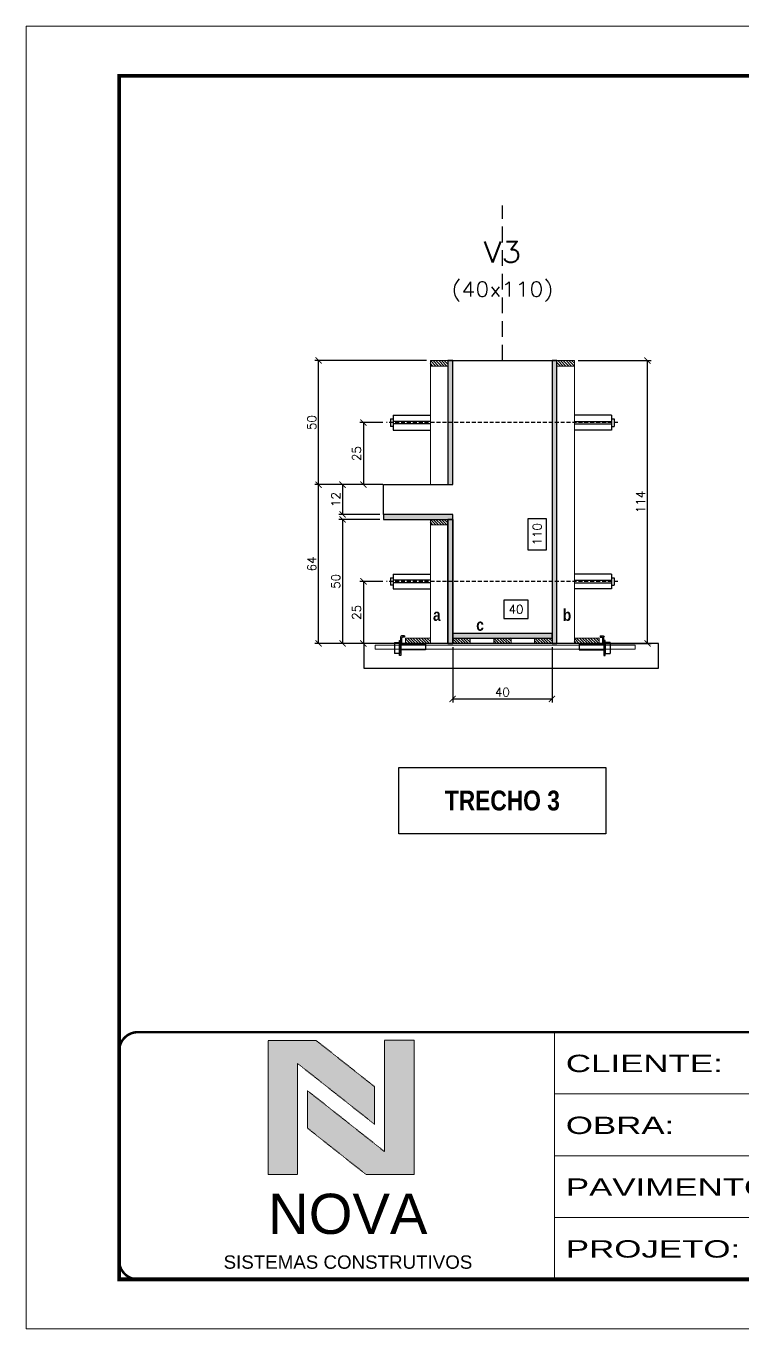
# Model space of a CAD drawing. Extents: x 0 to 6325, y 10169 to 19307.
# Drawn here: x 0 to 577, y 14763 to 15813 of the extents above; entities that cross this region are included whole.
import ezdxf
from ezdxf.enums import TextEntityAlignment as Align

# ---------------------------------------------------------------- set-up
doc = ezdxf.new("R2010")
doc.units = 0
for name, pattern in [('CONTINUO', [0]), ('DASHED', [0.75, 0.5, -0.25]), ('HIDDEN', [9.525, 6.35, -3.175])]:
    doc.linetypes.add(name, pattern=pattern)
for name, color, linetype in [('1', 1, 'Continuous'), ('barrote', 251, 'Continuous'), ('COTA', 241, 'Continuous'), ('Cota Seção (2x)', 4, 'Continuous'), ('detalhes', 4, 'Continuous'), ('Hachura', 253, 'Continuous'), ('NOMENCLATURA', 7, 'Continuous'), ('Painéis', 200, 'Continuous'), ('presilha', 1, 'Continuous'), ('TENSOR', 3, 'Continuous'), ('Texto de Titulo', 7, 'Continuous'), ('Texto Qtd Sarr', 242, 'Continuous')]:
    doc.layers.add(name, color=color, linetype=linetype)
for name, color, linetype, lineweight in [('CARIMBO-LEGENDA', 75, 'Continuous', 15), ('CONCRETO', 251, 'Continuous', 25), ('Folhas', 255, 'Continuous', 9), ('Madeira', 126, 'Continuous', 18), ('SARRAFO DE PRESSAO', 251, 'DASHED', 9), ('SCO-___-LAJ', 2, 'Continuous', 0), ('Texto Seção', 7, 'Continuous', 15)]:
    doc.layers.add(name, color=color, linetype=linetype, lineweight=lineweight)
doc.styles.add('arial', font='arial.ttf')
doc.styles.add('ROMANC', font='techb___.ttf', dxfattribs={"height": 2.5})
doc.styles.add('Romans', font='romans.shx')
doc.styles.add('TECNICA', font='techb___.ttf', dxfattribs={"height": 10})
doc.styles.add('Tecnologia', font='')
doc.styles.get('Tecnologia').set_extended_font_data('Forgotten Futurist')
doc.dimstyles.new('Cota Seção (2x)', dxfattribs={"dimtxt": 7, "dimasz": 5, "dimexe": 3, "dimexo": 3, "dimgap": 2, "dimtad": 3, "dimdec": 1, "dimlfac": 0.5, "dimzin": 12, "dimdsep": 46, "dimtxsty": 'Romans', "dimblk": 'ARCHTICK', "dimcen": 0, "dimclrd": 4, "dimclre": 4, "dimclrt": 1, "dimadec": 1, "dimazin": 3, "dimtfac": 1, "dimtdec": 1, "dimtmove": 0, "dimatfit": 3, "dimldrblk": 'OBLIQUE', "dimfxl": 1, "dimtolj": 1, "dimtzin": 12, "dimarcsym": 0})
doc.dimstyles.new('Cota Seção interna', dxfattribs={"dimtxt": 7, "dimasz": 6, "dimexe": 0.18, "dimexo": 2, "dimgap": -4, "dimtad": 3, "dimdec": 1, "dimlfac": 0.5, "dimzin": 12, "dimdsep": 46, "dimtxsty": 'Romans', "dimblk": 'ARCHTICK', "dimcen": 0.09, "dimse1": 1, "dimse2": 1, "dimsd1": 1, "dimsd2": 1, "dimclrd": 180, "dimclre": 5, "dimclrt": 1, "dimadec": 0, "dimazin": 3, "dimtfac": 1, "dimtdec": 1, "dimtofl": 0, "dimtmove": 0, "dimatfit": 3, "dimldrblk": 'ARCHTICK', "dimfxl": 1, "dimtolj": 1, "dimtzin": 0, "dimarcsym": 0})
pattern_1 = [(315, (23342.2169, 7085.6364), (1.12253202, 1.12253202), [])]

# ---------------------------------------------------------------- blocks, each defined once
blk = doc.blocks.new('A$C64660E27')
at = {"layer": 'COTA', "true_color": 0x1a1a1a}
h = blk.add_hatch(color=250, dxfattribs=at)
h.dxf.hatch_style = 1
h.paths.add_polyline_path([(185.4, -11.6), (142.4, -11.6), (142.4, -131.6), (168.8, -131.6), (168.8, -32.2), (237.7, -86.7), (237.7, -53)])
at = {"layer": 'COTA'}
h = blk.add_hatch(color=20, dxfattribs=at)
h.dxf.hatch_style = 1
h.paths.add_polyline_path([(273, -11.4), (246.6, -11.4), (246.6, -111.1), (177.7, -56.6), (177.7, -90.2), (230, -131.6), (273, -131.6)])
for p, q in [((142.4, -131.6), (142.4, -11.6)), ((142.4, -11.6), (185.4, -11.6)), ((185.4, -11.6), (237.7, -53)), ((273, -11.4), (246.6, -11.4)), ((246.6, -111.1), (246.6, -11.4)), ((273, -11.4), (273, -131.6)), ((168.8, -32.2), (237.7, -86.7)), ((168.8, -131.6), (168.8, -32.2)), ((246.6, -111.1), (177.7, -56.6)), ((177.7, -90.2), (177.7, -56.6)), ((237.7, -86.7), (237.7, -53)), ((230, -131.6), (177.7, -90.2)), ((142.4, -131.6), (168.8, -131.6)), ((273, -131.6), (230, -131.6))]:
    blk.add_line(p, q)
at = {"layer": 'CARIMBO-LEGENDA', "color": 7, "linetype": 'Continuous', "ltscale": 100, "style": 'arial'}
blk.add_text('NOVA', height=36, dxfattribs=at).set_placement((142.4, -184.8))
at = {"layer": 'CARIMBO-LEGENDA', "color": 7, "linetype": 'Continuous', "style": 'arial'}
blk.add_text('SISTEMAS CONSTRUTIVOS', height=12, dxfattribs=at).set_placement((102.5, -216))
blk = doc.blocks.new('9999999999')
at = {"color": 30, "linetype": 'CONTINUO'}
for p, q in [((98564.6, 34230.2), (98564.6, 34429.4)), ((98564.6, 34379.6), (99584, 34379.6)), ((98564.6, 34329.8), (99488, 34329.8)), ((98564.6, 34280), (99488, 34280))]:
    blk.add_line(p, q, dxfattribs=at)
at = {"color": 30, "linetype": 'CONTINUO', "const_width": 2}
blk.add_lwpolyline([(99584, 34230.2), (99584, 34414.4, 0.414214), (99569, 34429.4), (98229, 34429.4, 0.414214), (98214, 34414.4), (98214, 34245.2, 0.414214), (98229, 34230.2), (99584, 34230.2)], format="xyb", dxfattribs=at)
at = {"layer": 'Folhas'}
blk.add_lwpolyline([(98139, 34190.2), (99624, 34190.2), (99624, 35240.2), (98139, 35240.2)], close=True, dxfattribs=at)
at = {"layer": 'Folhas', "color": 30, "const_width": 3}
blk.add_lwpolyline([(98214, 34230.2), (99584, 34230.2), (99584, 35200.2), (98214, 35200.2)], close=True, dxfattribs=at)
at = {"xscale": 0.9, "yscale": 0.9, "zscale": 0.9}
blk.add_blockref('A$C64660E27', (98205.8, 34433.1), dxfattribs=at)
at = {"layer": 'Folhas', "color": 7, "style": 'Tecnologia', "width": 1.5}
for s, p in [('CLIENTE:', (98573.7, 34397.2)), ('OBRA:', (98573.7, 34347.3)), ('PAVIMENTO:', (98573.7, 34297.5)), ('PROJETO:', (98573.7, 34247.7))]:
    blk.add_text(s, height=14, dxfattribs=at).set_placement(p)
blk = doc.blocks.new('titulo1')
at = {"layer": 'Defpoints', "color": 252, "linetype": 'HIDDEN', "ltscale": 2}
blk.add_line((0, 0), (0, 125), dxfattribs=at)
at = {"layer": 'Defpoints', "style": 'Romans', "oblique": 15}
blk.add_attdef('FOLHA', text='', height=10, dxfattribs=at).set_placement((0, 15.6), align=Align.MIDDLE_CENTER)
at = {"layer": 'Texto Qtd Sarr', "color": 3, "style": 'Romans', "oblique": 15}
for tag, height, p in [('TITULO', 17, (0, 71.4)), ('SEÇÃO', 12, (0, 41.5))]:
    blk.add_attdef(tag, text='', height=height, dxfattribs=at).set_placement(p, align=Align.MIDDLE_CENTER)
blk = doc.blocks.new('_ArchTick')
at = {"color": 0, "linetype": 'ByBlock', "const_width": 0.15}
blk.add_lwpolyline([(-0.5, -0.5), (0.5, 0.5)], dxfattribs=at)
blk = doc.blocks.new('*D184')
at = {"layer": 'COTA', "color": 4, "lineweight": -2, "transparency": 16777216}
for p, q in [((285, 15443.3), (232.6, 15443.3)), ((235.6, 15315.3), (235.6, 15443.3)), ((307, 15315.3), (232.6, 15315.3))]:
    blk.add_line(p, q, dxfattribs=at)
at = {"layer": 'Defpoints', "color": 0, "transparency": 16777216}
for p in [(235.6, 15443.3), (288, 15443.3), (310, 15315.3)]:
    blk.add_point(p, dxfattribs=at)
at = {"layer": 'COTA', "color": 4, "lineweight": -2, "transparency": 16777216, "xscale": 5, "yscale": 5, "zscale": 5}
for p, rotation in [((235.6, 15443.3), 90), ((235.6, 15315.3), 270)]:
    blk.add_blockref('_ArchTick', p, dxfattribs=dict(at, rotation=rotation))
at = {"layer": 'COTA', "color": 1, "transparency": 16777216, "insert": (230.1, 15379.3), "char_height": 7, "attachment_point": 5, "rotation": 90, "style": 'Romans'}
blk.add_mtext('\\A1;64', dxfattribs=at)
blk = doc.blocks.new('_Oblique')
at = {"layer": '1', "color": 0, "lineweight": -2}
blk.add_line((-0.5, -0.5), (0.5, 0.5), dxfattribs=at)
blk = doc.blocks.new('*D185')
at = {"layer": 'COTA', "color": 4, "lineweight": -2, "transparency": 16777216}
for p, q in [((444.6, 15543.3), (503.5, 15543.3)), ((500.5, 15315.3), (500.5, 15543.3)), ((460.2, 15315.3), (503.5, 15315.3))]:
    blk.add_line(p, q, dxfattribs=at)
at = {"layer": 'Defpoints', "color": 0, "transparency": 16777216}
for p in [(441.6, 15543.3), (500.5, 15543.3), (457.2, 15315.3)]:
    blk.add_point(p, dxfattribs=at)
at = {"layer": 'COTA', "color": 4, "lineweight": -2, "transparency": 16777216, "xscale": 5, "yscale": 5, "zscale": 5}
for p, rotation in [((500.5, 15543.3), 90), ((500.5, 15315.3), 270)]:
    blk.add_blockref('_ArchTick', p, dxfattribs=dict(at, rotation=rotation))
at = {"layer": 'COTA', "color": 1, "transparency": 16777216, "insert": (495, 15429.3), "char_height": 7, "attachment_point": 5, "rotation": 90, "style": 'Romans'}
blk.add_mtext('\\A1;114', dxfattribs=at)
blk = doc.blocks.new('*D186')
at = {"layer": 'Cota Seção (2x)', "color": 180, "lineweight": -2, "transparency": 16777216}
for p, q in [((419.1, 15415.8), (404.1, 15415.8)), ((404.1, 15415.8), (404.1, 15390.8)), ((419.1, 15390.8), (419.1, 15415.8)), ((404.1, 15390.8), (419.1, 15390.8))]:
    blk.add_line(p, q, dxfattribs=at)
at = {"layer": 'Defpoints', "color": 0, "transparency": 16777216}
for p in [(423.1, 15543.3), (434.6, 15543.3), (434.6, 15323.3)]:
    blk.add_point(p, dxfattribs=at)
at = {"layer": 'Cota Seção (2x)', "color": 1, "transparency": 16777216, "insert": (411.6, 15403.3), "char_height": 7, "attachment_point": 5, "rotation": 90, "style": 'Romans'}
blk.add_mtext('\\A1;110', dxfattribs=at)
blk = doc.blocks.new('*D187')
at = {"layer": 'COTA', "color": 4, "lineweight": -2, "transparency": 16777216}
for p, q in [((285, 15443.3), (251.9, 15443.3)), ((254.9, 15443.3), (254.9, 15419.3)), ((285, 15419.3), (251.9, 15419.3))]:
    blk.add_line(p, q, dxfattribs=at)
at = {"layer": 'Defpoints', "color": 0, "transparency": 16777216}
for p in [(288, 15443.3), (254.9, 15419.3), (288, 15419.3)]:
    blk.add_point(p, dxfattribs=at)
at = {"layer": 'COTA', "color": 4, "lineweight": -2, "transparency": 16777216, "xscale": 5, "yscale": 5, "zscale": 5}
for p, rotation in [((254.9, 15443.3), 90), ((254.9, 15419.3), 270)]:
    blk.add_blockref('_ArchTick', p, dxfattribs=dict(at, rotation=rotation))
at = {"layer": 'COTA', "color": 1, "transparency": 16777216, "insert": (249.4, 15431.3), "char_height": 7, "attachment_point": 5, "rotation": 90, "style": 'Romans'}
blk.add_mtext('\\A1;12', dxfattribs=at)
blk = doc.blocks.new('*D188')
at = {"layer": 'COTA', "color": 4, "lineweight": -2, "transparency": 16777216}
for p, q in [((285, 15415.3), (251.9, 15415.3)), ((254.9, 15415.3), (254.9, 15315.3)), ((307, 15315.3), (251.9, 15315.3))]:
    blk.add_line(p, q, dxfattribs=at)
at = {"layer": 'Defpoints', "color": 0, "transparency": 16777216}
for p in [(288, 15415.3), (254.9, 15315.3), (310, 15315.3)]:
    blk.add_point(p, dxfattribs=at)
at = {"layer": 'COTA', "color": 4, "lineweight": -2, "transparency": 16777216, "xscale": 5, "yscale": 5, "zscale": 5}
for p, rotation in [((254.9, 15415.3), 90), ((254.9, 15315.3), 270)]:
    blk.add_blockref('_ArchTick', p, dxfattribs=dict(at, rotation=rotation))
at = {"layer": 'COTA', "color": 1, "transparency": 16777216, "insert": (249.4, 15365.3), "char_height": 7, "attachment_point": 5, "rotation": 90, "style": 'Romans'}
blk.add_mtext('\\A1;50', dxfattribs=at)
blk = doc.blocks.new('PRESILHA METÁLICA 1')
at = {"layer": 'presilha'}
for p, q in [((7.5, 10.6), (7.5, 19.9)), ((12, 21), (8.6, 21)), ((9, 11.6), (9, 18.9)), ((12, 19.5), (9.6, 19.5)), ((12, 21), (12, 19.5)), ((0, 13), (6, 13)), ((0, 13), (0, 0)), ((6, 0), (0, 0)), ((6, 15.5), (7.5, 15.5)), ((6, -2.5), (6, 15.5)), ((6, 13), (6, 0)), ((7.5, 15.5), (7.5, -2.5)), ((37.5, 4.1), (7.5, 4.1)), ((37.5, 11), (9.6, 11)), ((37.5, 11), (37.5, 4.1)), ((7.5, -2.5), (6, -2.5))]:
    blk.add_line(p, q, dxfattribs=at)
for centre, radius, start, end in [((8.6, 19.9), 1.14, 90, 180), ((9.6, 18.9), 0.57, 90, 180), ((9.6, 11.6), 0.57, 180, 270)]:
    blk.add_arc(centre, radius, start, end, dxfattribs=at)
blk = doc.blocks.new('*D189')
at = {"layer": 'COTA', "color": 4, "lineweight": -2, "transparency": 16777216}
for p, q in [((343.6, 15312.3), (343.6, 15267.6)), ((423.6, 15312.3), (423.6, 15267.6)), ((343.6, 15270.6), (423.6, 15270.6))]:
    blk.add_line(p, q, dxfattribs=at)
at = {"layer": 'Defpoints', "color": 0, "transparency": 16777216}
for p in [(343.6, 15315.3), (423.6, 15315.3), (423.6, 15270.6)]:
    blk.add_point(p, dxfattribs=at)
at = {"layer": 'COTA', "color": 4, "lineweight": -2, "transparency": 16777216, "xscale": 5, "yscale": 5, "zscale": 5, "rotation": 180}
blk.add_blockref('_ArchTick', (343.6, 15270.6), dxfattribs=at)
at = {"layer": 'COTA', "color": 4, "lineweight": -2, "transparency": 16777216, "xscale": 5, "yscale": 5, "zscale": 5}
blk.add_blockref('_ArchTick', (423.6, 15270.6), dxfattribs=at)
at = {"layer": 'COTA', "color": 1, "transparency": 16777216, "insert": (383.6, 15276.1), "char_height": 7, "attachment_point": 5, "style": 'Romans'}
blk.add_mtext('\\A1;40', dxfattribs=at)
blk = doc.blocks.new('*D554')
at = {"layer": 'COTA', "color": 4, "lineweight": -2, "transparency": 16777216}
for p, q in [((287.3, 15365.3), (268.7, 15365.3)), ((271.7, 15365.3), (271.7, 15315.3)), ((287.3, 15315.3), (268.7, 15315.3))]:
    blk.add_line(p, q, dxfattribs=at)
at = {"layer": 'Defpoints', "color": 0, "transparency": 16777216}
for p in [(290.3, 15365.3), (271.7, 15315.3), (290.3, 15315.3)]:
    blk.add_point(p, dxfattribs=at)
at = {"layer": 'COTA', "color": 4, "lineweight": -2, "transparency": 16777216, "xscale": 5, "yscale": 5, "zscale": 5}
for p, rotation in [((271.7, 15365.3), 90), ((271.7, 15315.3), 270)]:
    blk.add_blockref('_ArchTick', p, dxfattribs=dict(at, rotation=rotation))
at = {"layer": 'COTA', "color": 1, "transparency": 16777216, "insert": (266.2, 15340.3), "char_height": 7, "attachment_point": 5, "rotation": 90, "style": 'Romans'}
blk.add_mtext('\\A1;25', dxfattribs=at)
blk = doc.blocks.new('*D190')
at = {"layer": 'Cota Seção (2x)', "color": 180, "lineweight": -2, "transparency": 16777216}
for p, q in [((404.3, 15350.3), (384.9, 15350.3)), ((384.9, 15350.3), (384.9, 15335.3)), ((404.3, 15335.3), (404.3, 15350.3)), ((384.9, 15335.3), (404.3, 15335.3))]:
    blk.add_line(p, q, dxfattribs=at)
at = {"layer": 'Defpoints', "color": 0, "transparency": 16777216}
for p in [(423.6, 15331.3), (343.6, 15315.3), (423.6, 15315.3)]:
    blk.add_point(p, dxfattribs=at)
at = {"layer": 'Cota Seção (2x)', "color": 1, "transparency": 16777216, "insert": (394.6, 15342.8), "char_height": 7, "attachment_point": 5, "style": 'Romans'}
blk.add_mtext('\\A1;40', dxfattribs=at)
blk = doc.blocks.new('*D555')
at = {"layer": 'COTA', "color": 4, "lineweight": -2, "transparency": 16777216}
for p, q in [((322.6, 15543.3), (232.6, 15543.3)), ((235.6, 15443.3), (235.6, 15543.3)), ((285, 15443.3), (232.6, 15443.3))]:
    blk.add_line(p, q, dxfattribs=at)
at = {"layer": 'Defpoints', "color": 0, "transparency": 16777216}
for p in [(235.6, 15543.3), (325.6, 15543.3), (288, 15443.3)]:
    blk.add_point(p, dxfattribs=at)
at = {"layer": 'COTA', "color": 4, "lineweight": -2, "transparency": 16777216, "xscale": 5, "yscale": 5, "zscale": 5}
for p, rotation in [((235.6, 15543.3), 90), ((235.6, 15443.3), 270)]:
    blk.add_blockref('_ArchTick', p, dxfattribs=dict(at, rotation=rotation))
at = {"layer": 'COTA', "color": 1, "transparency": 16777216, "insert": (230.1, 15493.3), "char_height": 7, "attachment_point": 5, "rotation": 90, "style": 'Romans'}
blk.add_mtext('\\A1;50', dxfattribs=at)
blk = doc.blocks.new('*D568')
at = {"layer": 'COTA', "color": 4, "lineweight": -2, "transparency": 16777216}
for p, q in [((287.3, 15493.3), (268.7, 15493.3)), ((271.7, 15493.3), (271.7, 15443.3)), ((287.3, 15443.3), (268.7, 15443.3))]:
    blk.add_line(p, q, dxfattribs=at)
at = {"layer": 'Defpoints', "color": 0, "transparency": 16777216}
for p in [(290.3, 15493.3), (271.7, 15443.3), (290.3, 15443.3)]:
    blk.add_point(p, dxfattribs=at)
at = {"layer": 'COTA', "color": 4, "lineweight": -2, "transparency": 16777216, "xscale": 5, "yscale": 5, "zscale": 5}
for p, rotation in [((271.7, 15493.3), 90), ((271.7, 15443.3), 270)]:
    blk.add_blockref('_ArchTick', p, dxfattribs=dict(at, rotation=rotation))
at = {"layer": 'COTA', "color": 1, "transparency": 16777216, "insert": (266.2, 15468.3), "char_height": 7, "attachment_point": 5, "rotation": 90, "style": 'Romans'}
blk.add_mtext('\\A1;25', dxfattribs=at)

msp = doc.modelspace()

# ---------------------------------------------------------------- hatches: boundary and pattern name
at = {"layer": 'Hachura'}
h = msp.add_hatch(dxfattribs=at)
h.set_pattern_fill('ANSI31', color=256, scale=0.5, angle=270, style=0)
h.set_pattern_definition([(315, (23300.2169, 7235.6364), (1.12253202, 1.12253202), [])])
h.paths.add_polyline_path([(339.6, 15538.88), (339.6, 15543.28), (325.6, 15543.28), (325.6, 15538.88)])
h = msp.add_hatch(color=256, dxfattribs=at)
h.dxf.hatch_style = 1
h.paths.add_polyline_path([(339.6, 15543.28), (343.6, 15543.28), (343.6, 15443.28), (339.6, 15443.28)])
h = msp.add_hatch(color=256, dxfattribs=at)
h.dxf.hatch_style = 1
h.paths.add_polyline_path([(427.6, 15543.28), (423.6, 15543.28), (423.6, 15315.28), (427.6, 15315.28)])
h = msp.add_hatch(dxfattribs=at)
h.set_pattern_fill('ANSI31', color=256, scale=0.5, angle=270, style=0)
h.set_pattern_definition([(315, (23342.2169, 7235.6364), (1.12253202, 1.12253202), [])])
h.paths.add_polyline_path([(427.6, 15538.88), (427.6, 15543.28), (441.6, 15543.28), (441.6, 15538.88)])
h = msp.add_hatch(color=256, dxfattribs=at)
h.dxf.hatch_style = 1
h.paths.add_polyline_path([(343.6, 15415.28), (343.6, 15419.28), (288, 15419.28), (288, 15415.28)])
h = msp.add_hatch(dxfattribs=at)
h.set_pattern_fill('ANSI31', color=256, scale=0.5, angle=270, style=0)
h.set_pattern_definition([(315, (23300.2169, 7107.6364), (1.12253202, 1.12253202), [])])
h.paths.add_polyline_path([(339.6, 15410.88), (339.6, 15415.28), (325.6, 15415.28), (325.6, 15410.88)])
h = msp.add_hatch(color=256, dxfattribs=at)
h.dxf.hatch_style = 1
h.paths.add_polyline_path([(339.6, 15415.28), (343.6, 15415.28), (343.6, 15315.28), (339.6, 15315.28)])
h = msp.add_hatch(dxfattribs=at)
h.set_pattern_fill('ANSI31', color=256, scale=0.5, angle=270, style=0)
h.set_pattern_definition([(315, (23300.2169, 7085.6364), (1.12253202, 1.12253202), [])])
h.paths.add_polyline_path([(305.6, 15315.28), (305.6, 15319.68), (325.6, 15319.68), (325.6, 15315.28)])
h = msp.add_hatch(color=256, dxfattribs=at)
h.dxf.hatch_style = 1
h.paths.add_polyline_path([(423.6, 15319.68), (423.6, 15323.28), (343.6, 15323.28), (343.6, 15319.68)])
h = msp.add_hatch(dxfattribs=at)
h.set_pattern_fill('ANSI31', color=256, scale=0.5, angle=270, style=0)
h.set_pattern_definition([(315, (23300.2169, 7085.6364), (1.12253202, 1.12253202), [])])
h.paths.add_polyline_path([(343.6, 15315.28), (343.6, 15319.68), (357.6, 15319.68), (357.6, 15315.28)])
h = msp.add_hatch(dxfattribs=at)
h.set_pattern_fill('ANSI31', color=256, scale=0.5, angle=270, style=0)
h.set_pattern_definition([(315, (23309.2169, 7085.6364), (1.12253202, 1.12253202), [])])
h.paths.add_polyline_path([(390.6, 15315.28), (390.6, 15319.68), (376.6, 15319.68), (376.6, 15315.28)])
h = msp.add_hatch(dxfattribs=at)
h.set_pattern_fill('ANSI31', color=256, scale=0.5, angle=270, style=0)
h.set_pattern_definition(pattern_1)
h.paths.add_polyline_path([(423.6, 15315.28), (423.6, 15319.68), (409.6, 15319.68), (409.6, 15315.28)])
h = msp.add_hatch(dxfattribs=at)
h.set_pattern_fill('ANSI31', color=256, scale=0.5, angle=270, style=0)
h.set_pattern_definition(pattern_1)
h.paths.add_polyline_path([(461.6, 15315.28), (461.6, 15319.68), (441.6, 15319.68), (441.6, 15315.28)])

# ---------------------------------------------------------------- linework, layer by layer
at = {"ltscale": 3}
for p, q in [((295.6, 15499.25), (295.6, 15487.25)), ((295.6, 15499.25), (325.6, 15499.25)), ((471.6, 15499.25), (441.6, 15499.25)), ((471.6, 15499.25), (471.6, 15487.25)), ((293.6, 15496.25), (293.6, 15490.25)), ((293.6, 15496.25), (295.6, 15496.25)), ((295.6, 15490.25), (293.6, 15490.25)), ((325.6, 15494.25), (295.6, 15494.25)), ((325.6, 15492.25), (295.6, 15492.25)), ((441.6, 15494.25), (471.6, 15494.25)), ((441.6, 15492.25), (471.6, 15492.25)), ((471.6, 15496.25), (473.6, 15496.25)), ((471.6, 15490.25), (473.6, 15490.25)), ((473.6, 15496.25), (473.6, 15490.25)), ((295.6, 15487.25), (325.6, 15487.25)), ((471.6, 15487.25), (441.6, 15487.25)), ((293.6, 15368.25), (293.6, 15362.25)), ((293.6, 15368.25), (295.6, 15368.25)), ((295.6, 15362.25), (293.6, 15362.25)), ((295.6, 15371.25), (295.6, 15359.25)), ((295.6, 15371.25), (325.6, 15371.25)), ((325.6, 15366.25), (295.6, 15366.25)), ((325.6, 15364.25), (295.6, 15364.25)), ((471.6, 15371.25), (441.6, 15371.25)), ((441.6, 15366.25), (471.6, 15366.25)), ((441.6, 15364.25), (471.6, 15364.25)), ((471.6, 15371.25), (471.6, 15359.25)), ((471.6, 15368.25), (473.6, 15368.25)), ((471.6, 15362.25), (473.6, 15362.25)), ((473.6, 15368.25), (473.6, 15362.25)), ((295.6, 15359.25), (325.6, 15359.25)), ((471.6, 15359.25), (441.6, 15359.25))]:
    msp.add_line(p, q, dxfattribs=at)
at = {"layer": 'barrote'}
msp.add_lwpolyline([(272.14, 15295.28), (509.32, 15295.28), (509.32, 15315.28), (272.14, 15315.28)], close=True, dxfattribs=at)
at = {"layer": 'CONCRETO'}
msp.add_line((339.6, 15543.28), (427.6, 15543.28), dxfattribs=at)
msp.add_lwpolyline([(423.6, 15443.28), (423.6, 15419.28), (423.6, 15419.28), (423.6, 15323.28), (343.6, 15323.28), (343.6, 15419.28), (288, 15419.28), (288, 15443.28), (339.6, 15443.28)], dxfattribs=at)
at = {"layer": 'COTA'}
msp.add_lwpolyline([(300.21, 15215.43), (466.99, 15215.43), (466.99, 15161.77), (300.21, 15161.77)], close=True, dxfattribs=at)
at = {"layer": 'Madeira'}
for points in [[(339.6, 15538.88), (339.6, 15543.28), (325.6, 15543.28), (325.6, 15538.88)], [(339.6, 15543.28), (325.6, 15543.28), (325.6, 15443.28), (339.6, 15443.28)], [(427.6, 15538.88), (427.6, 15543.28), (441.6, 15543.28), (441.6, 15538.88)], [(427.6, 15543.28), (441.6, 15543.28), (441.6, 15315.28), (427.6, 15315.28)], [(339.6, 15410.88), (339.6, 15415.28), (325.6, 15415.28), (325.6, 15410.88)], [(339.6, 15415.28), (325.6, 15415.28), (325.6, 15315.28), (339.6, 15315.28)], [(305.6, 15315.28), (305.6, 15319.68), (325.6, 15319.68), (325.6, 15315.28)], [(343.6, 15315.28), (343.6, 15319.68), (357.6, 15319.68), (357.6, 15315.28)], [(390.6, 15315.28), (390.6, 15319.68), (376.6, 15319.68), (376.6, 15315.28)], [(423.6, 15315.28), (423.6, 15319.68), (409.6, 15319.68), (409.6, 15315.28)], [(461.6, 15315.28), (461.6, 15319.68), (441.6, 15319.68), (441.6, 15315.28)]]:
    msp.add_lwpolyline(points, close=True, dxfattribs=at)
at = {"layer": 'Painéis'}
for points in [[(343.6, 15543.28), (339.6, 15543.28), (339.6, 15443.28), (343.6, 15443.28)], [(427.6, 15543.28), (423.6, 15543.28), (423.6, 15315.28), (427.6, 15315.28)], [(343.6, 15415.28), (343.6, 15419.28), (288, 15419.28), (288, 15415.28)], [(339.6, 15415.28), (343.6, 15415.28), (343.6, 15315.28), (339.6, 15315.28)], [(343.6, 15415.28), (339.6, 15415.28), (339.6, 15315.28), (343.6, 15315.28)], [(423.6, 15319.68), (423.6, 15323.28), (343.6, 15323.28), (343.6, 15319.68)]]:
    msp.add_lwpolyline(points, close=True, dxfattribs=at)
at = {"layer": 'SCO-___-LAJ', "color": 1}
msp.add_lwpolyline([(281.14, 15313.95), (490.45, 15313.95), (490.45, 15310.75), (281.14, 15310.75)], close=True, dxfattribs=at)
at = {"layer": 'TENSOR', "linetype": 'HIDDEN', "ltscale": 0.5}
for p, q in [((476.6, 15493.25), (290.29, 15493.25)), ((476.6, 15365.25), (290.29, 15365.25))]:
    msp.add_line(p, q, dxfattribs=at)

# ---------------------------------------------------------------- block references
at = {"layer": 'presilha', "yscale": 0.6666666666666666, "zscale": 0.6666666666666666}
for p, xscale in [((296.73, 15307.31), 0.6666666666666666), ((470.46, 15307.31), -0.6666666666666666)]:
    msp.add_blockref('PRESILHA METÁLICA 1', p, dxfattribs=dict(at, xscale=xscale))
at = {"layer": 'SARRAFO DE PRESSAO', "color": 6, "linetype": 'ByBlock'}
msp.add_blockref('9999999999', (-98138.98, -19427.36), dxfattribs=at)
at = {"layer": 'Texto Seção'}
ref = msp.add_blockref('titulo1', (383.6, 15543.28), dxfattribs=at)
ref.add_attrib('TITULO', 'V3', dxfattribs={"layer": 'Texto de Titulo', "color": 7, "height": 17, "style": 'Romans', "width": 1.1}).set_placement((383.6, 15630.78), align=Align.MIDDLE_CENTER)
ref.add_attrib('SEÇÃO', '(40x110)', dxfattribs={"layer": 'Texto de Titulo', "color": 7, "height": 12, "style": 'Romans', "width": 1.1}).set_placement((383.6, 15600.78), align=Align.MIDDLE_CENTER)

# ---------------------------------------------------------------- texts
at = {"layer": 'detalhes', "style": 'TECNICA'}
for s, p in [('a', (327.77, 15333.48)), ('b', (432.31, 15333.47)), ('c', (362.57, 15325.52))]:
    msp.add_text(s, height=9.6, dxfattribs=at).set_placement(p)
at = {"layer": 'NOMENCLATURA', "color": 2, "insert": (383.6, 15188.6), "char_height": 16, "attachment_point": 5, "style": 'ROMANC'}
msp.add_mtext('TRECHO 3', dxfattribs=at)

# ---------------------------------------------------------------- dimensions: what is measured, and where the dimension line sits
at = {"layer": 'COTA'}
for base, p1, p2, picture, middle in [((235.62, 15543.28), (288, 15443.28), (325.6, 15543.28), '*D555', (230.12, 15493.28)), ((500.47, 15543.28), (457.2, 15315.28), (441.6, 15543.28), '*D185', (494.97, 15429.28)), ((271.74, 15443.28), (290.29, 15493.25), (290.29, 15443.28), '*D568', (266.24, 15468.27)), ((235.62, 15443.28), (310, 15315.28), (288, 15443.28), '*D184', (230.12, 15379.28)), ((254.94, 15419.28), (288, 15443.28), (288, 15419.28), '*D187', (249.44, 15431.28)), ((254.94, 15315.28), (288, 15415.28), (310, 15315.28), '*D188', (249.44, 15365.28)), ((271.74, 15315.28), (290.29, 15365.25), (290.29, 15315.28), '*D554', (266.24, 15340.27))]:
    dim = msp.add_linear_dim(base=base, p1=p1, p2=p2, angle=90, dimstyle='Cota Seção (2x)', dxfattribs=at)
    dim.commit()
    dim.dimension.update_dxf_attribs({"geometry": picture, "text_midpoint": middle})
dim = msp.add_linear_dim(base=(423.6, 15270.55), p1=(343.6, 15315.28), p2=(423.6, 15315.28), dimstyle='Cota Seção (2x)', dxfattribs=at)
dim.commit()
dim.dimension.update_dxf_attribs({"geometry": '*D189', "text_midpoint": (383.6, 15276.05)})
at = {"layer": 'Cota Seção (2x)'}
dim = msp.add_linear_dim(base=(423.1, 15543.28), p1=(434.6, 15323.28), p2=(434.6, 15543.28), angle=90, dimstyle='Cota Seção interna', dxfattribs=at)
dim.commit()
dim.dimension.update_dxf_attribs({"geometry": '*D186', "text_midpoint": (423.1, 15403.28), "dimtype": 160})
dim = msp.add_linear_dim(base=(423.6, 15331.28), p1=(343.6, 15315.28), p2=(423.6, 15315.28), dimstyle='Cota Seção interna', dxfattribs=at)
dim.commit()
dim.dimension.update_dxf_attribs({"geometry": '*D190', "text_midpoint": (394.6, 15331.28), "dimtype": 160})

doc.saveas('drawing.dxf')
